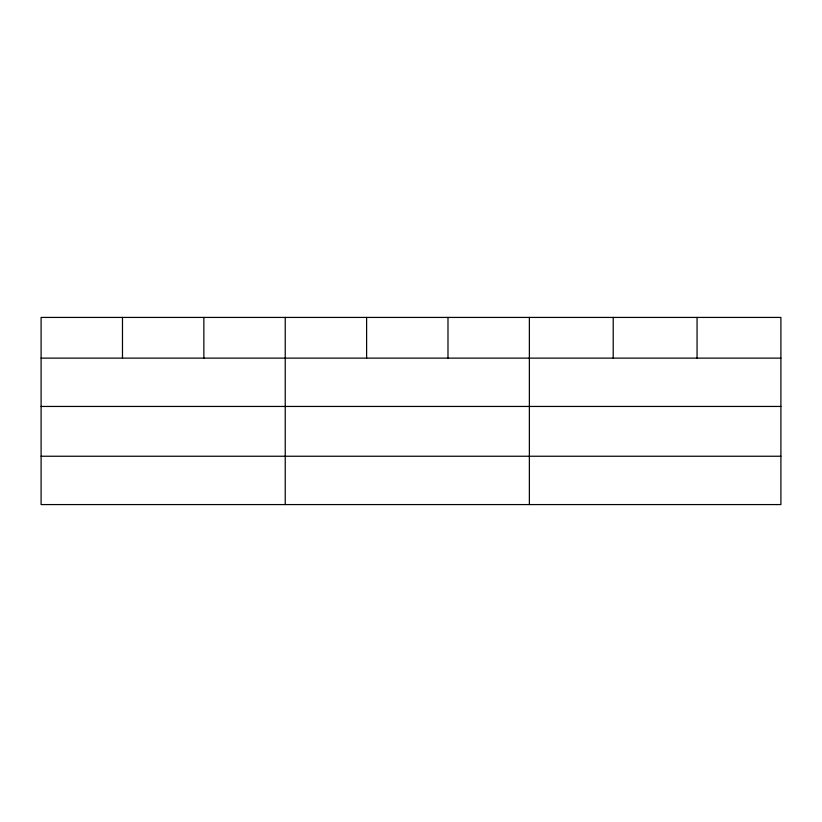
<?xml version="1.0" encoding="UTF-8"?>
<svg xmlns="http://www.w3.org/2000/svg" width="822" height="822" viewBox="0 0 822 822"><rect width="100%" height="100%" fill="white"/><g stroke="black" fill="none" stroke-linecap="round" stroke-linejoin="round"><path stroke-width="1.23" d="M780.9 406.448L780.9 317.426L41.1 317.426L41.1 504.574L780.9 504.574L780.9 406.448L41.1 406.448M41.1 358.125L780.9 358.125M41.1 456.241L780.9 456.241M697.056 317.426L697.056 358.125M613.212 317.426L613.212 358.125M529.368 317.426L529.368 504.574M447.99 317.426L447.99 358.125M366.612 317.426L366.612 358.125M285.234 317.426L285.234 504.574M203.856 317.426L203.856 358.125M122.478 317.426L122.478 358.125"/></g></svg>
